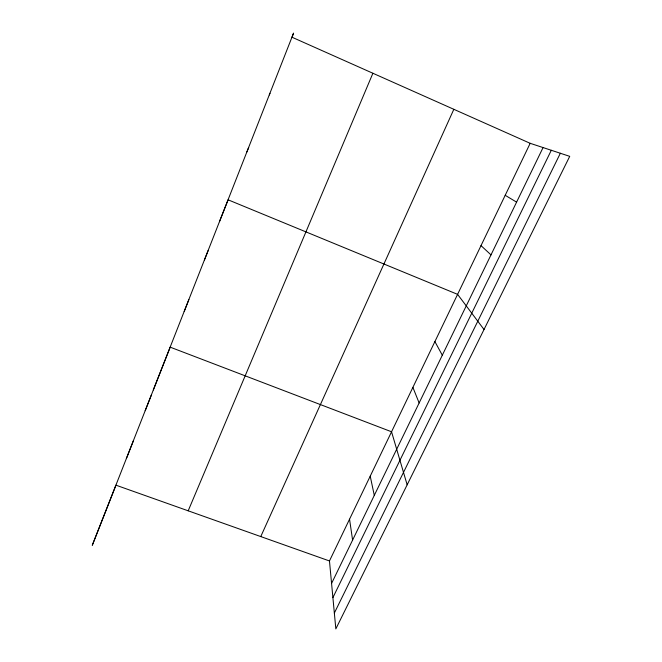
<?xml version="1.0" encoding="UTF-8"?>
<svg xmlns="http://www.w3.org/2000/svg" width="662" height="662" viewBox="0 0 662 662"><rect width="100%" height="100%" fill="white"/><g stroke="black" fill="none" stroke-linecap="round" stroke-linejoin="round"><path stroke-width="0.99" d="M219.453 221.696L228.1 199.816L457.591 294.358L484.021 329.51M153.327 389.943L170.192 347.161L391.548 431.773L407.155 484.807M184.193 311.496L188.885 299.605M204.393 260.116L208.174 250.517M126.368 458.617L133.467 440.602M145.201 410.713L151.54 394.626M246.901 151.937L248.697 147.427M269.302 94.947L269.98 93.259M188.19 510.816L372.896 73.25M260.762 536.576L453.834 109.304M329.469 560.962L530.179 143.315L569.725 156.348L335.833 628.9L329.469 560.962L115.949 485.172L92.275 545.306L293.572 33.1L292.008 37.221L530.179 143.315M331.571 583.429L543.072 147.56M332.903 597.604L551.305 150.274M334.351 613.045L560.35 153.261M505.197 195.298L516.592 202.142M481.009 245.619L490.997 254.878M434.893 341.584L442.307 355.221M412.889 387.369L419.137 402.976M370.224 476.152L374.287 495.391M349.544 519.198L352.598 540.101"/></g></svg>
